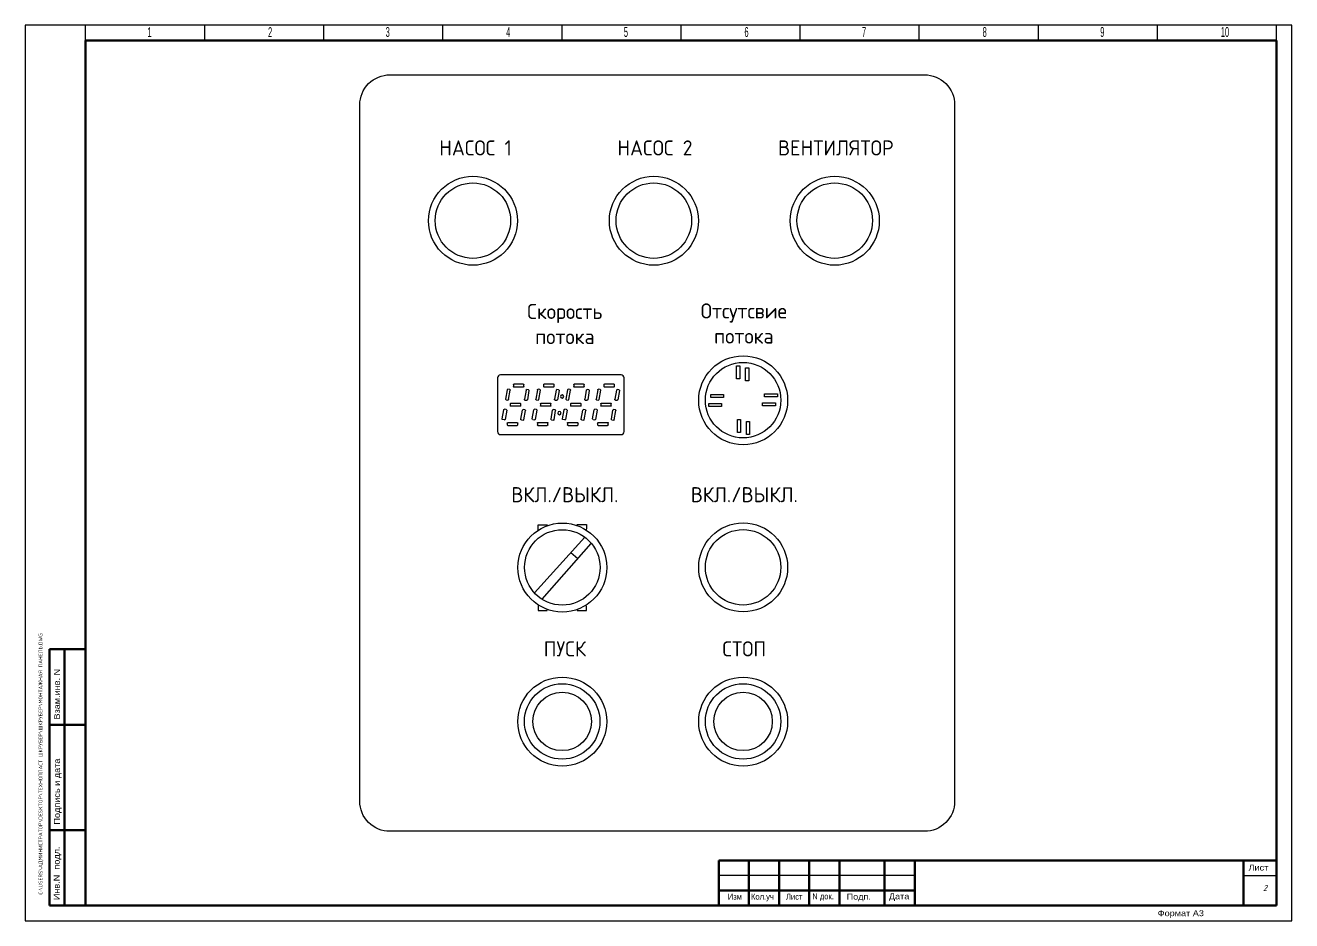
# Model space of a CAD drawing. Extents: x -20 to 2016, y -5898 to 916.
# Drawn here: x -20 to 400, y -5 to 292 of the extents above; entities that cross this region are included whole.
import ezdxf
from ezdxf.enums import TextEntityAlignment as Align

# ---------------------------------------------------------------- set-up
doc = ezdxf.new("R2010")
doc.units = 0
doc.linetypes.add('Caddy_Solid', pattern=[0])
for name, color, linetype in [('100', 7, 'Continuous'), ('layer 1', 7, 'Continuous'), ('SYMS', 7, 'Continuous'), ('TITLE', 7, 'Continuous')]:
    doc.layers.add(name, color=color, linetype=linetype)
doc.layers.add('text', color=7, linetype='Continuous', lineweight=25)
doc.styles.add('Caddy_Vectorfont1n', font='arial.ttf', dxfattribs={"width": 1.1})
doc.styles.add('Caddy_Vectorfont1p', font='arial.ttf', dxfattribs={"width": 0.9})
doc.styles.add('ITALIC', font='ITALIC')
doc.styles.add('SIMPLEX', font='simplex')

# ---------------------------------------------------------------- blocks, each defined once
blk = doc.blocks.new('wd_tb')
at = {"layer": 'TITLE', "color": 1, "style": 'ITALIC'}
for tag, p in [('DWG#', (377.5, 6.5)), ('TITLE#1', (133.27, -3.8)), ('TITLE#2', (163.84, -3.8)), ('TITLE#3', (197.71, -3.8))]:
    blk.add_attdef(tag, text='', height=2, dxfattribs=at).set_placement(p, align=Align.CENTER)
at = {"layer": 'TITLE', "color": 1, "style": 'SIMPLEX'}
blk.add_attdef('CAD#', (-14.33, 3.62), '', height=1.25, rotation=90, dxfattribs=at)
at = {"layer": 'TITLE', "color": 1}
for tag, p, height, style in [('JOB#', (277.8, 5.56), 2, 'ITALIC'), ('ENGINEER', (9.37, -2.98), 1.25, 'ITALIC'), ('CHKDBY', (40.35, -2.98), 1.25, 'ITALIC'), ('DRAWNBY', (70.5, -3.39), 1.25, 'ITALIC'), ('DATE', (98.17, -3.8), 1.25, 'SIMPLEX'), ('SHTS', (385.36, -3.42), 2, 'ITALIC')]:
    blk.add_attdef(tag, p, '', height=height, dxfattribs=dict(at, style=style))
at = {"layer": 'TITLE', "color": 1, "style": 'ITALIC'}
blk.add_attdef('SH#', text='', height=2, dxfattribs=at).set_placement((391.86, 4.83), align=Align.RIGHT)
at = {"layer": 'TITLE', "color": 7, "flags": 9}
blk.add_attdef('WD_TB', (-0.02, 0.56), '', height=1.57, dxfattribs=at)
at = {"layer": 'TITLE', "color": 1, "style": 'ITALIC', "flags": 3}
blk.add_attdef('TITLE#4', text='', height=2, dxfattribs=at).set_placement((230.75, -4.22), align=Align.CENTER)
blk = doc.blocks.new('*U39')
at = {"layer": 'SYMS'}
for points in [[(3.76, 5.26), (4.79, 5.26), (4.79, 1.01), (3.76, 1.01)], [(-4.79, -5.26), (-4.79, -4.23), (-0.54, -4.23), (-0.54, -5.26)]]:
    blk.add_lwpolyline(points, close=True, dxfattribs=at)
blk = doc.blocks.new('*U40')
at = {"layer": 'SYMS', "color": 0, "linetype": 'ByBlock', "lineweight": -2, "transparency": 16777216}
blk.add_blockref('*U39', (1204.55, 242.6), dxfattribs=at)
for p, rotation in [((1216.56, 242.4), 270.0000000000001), ((1204.35, 230.59), 89.99999999999999), ((1216.36, 230.39), 180)]:
    blk.add_blockref('*U39', p, dxfattribs=dict(at, rotation=rotation))

msp = doc.modelspace()

# ---------------------------------------------------------------- linework, layer by layer
at = {"linetype": 'Caddy_Solid', "lineweight": 25}
for p, q in [((0, 287), (0, 292)), ((39.5, 287), (39.5, 292)), ((79, 287), (79, 292)), ((118.5, 287), (118.5, 292)), ((158, 287), (158, 292)), ((197.5, 287), (197.5, 292)), ((237, 287), (237, 292)), ((276.5, 287), (276.5, 292)), ((316, 287), (316, 292)), ((355.5, 287), (355.5, 292)), ((395, 287), (395, 292))]:
    msp.add_line(p, q, dxfattribs=at)
at = {"lineweight": 30}
for centre in [(128.465, 227.168), (188.465, 227.168), (248.465, 227.168), (218.076, 167.618), (158.117, 112.138), (218.076, 112.18), (158.076, 61.044), (218.076, 61.044)]:
    msp.add_circle(centre, 14.75, dxfattribs=at)
at = {"layer": '100', "linetype": 'Caddy_Solid', "lineweight": 50}
for p, q in [((0, 286.939), (395, 286.939)), ((0, 286.939), (0, 0)), ((395, 286.939), (395, 0)), ((-12, 0.06), (-12, 85.06)), ((-12, 85.06), (0, 85.06)), ((-7, 85.06), (-7, 0.06)), ((-12, 60), (0, 60)), ((-12, 25.06), (0, 25.06)), ((210, 15), (395, 15)), ((210, 0), (210, 15)), ((220, 0), (220, 15)), ((230, 0), (230, 15)), ((240, 0), (240, 15)), ((250, 0), (250, 15)), ((265, 0), (265, 15)), ((275, 0), (275, 15)), ((384, 0), (384, 15)), ((210, 5), (275, 5)), ((395, 0), (-12, 0))]:
    msp.add_line(p, q, dxfattribs=at)
at = {"layer": '100', "linetype": 'Caddy_Solid', "lineweight": 25}
for p, q in [((275, 10), (210, 10)), ((384, 10), (395, 10))]:
    msp.add_line(p, q, dxfattribs=at)
at = {"layer": 'layer 1', "lineweight": 30}
for points, knots in [([(128.444, 214.698), (135.354, 214.698), (140.957, 220.301), (140.957, 227.21), (140.957, 227.21), (140.957, 234.12), (135.354, 239.722), (128.444, 239.722), (128.444, 239.722), (121.535, 239.722), (115.933, 234.12), (115.933, 227.21), (115.933, 227.21), (115.933, 220.301), (121.535, 214.698), (128.444, 214.698), (128.444, 214.698), (128.444, 214.698), (128.444, 214.698), (128.444, 214.698)], [0, 0, 0, 0, 0.2, 0.2, 0.2, 0.2, 0.4, 0.4, 0.4, 0.4, 0.6, 0.6, 0.6, 0.6, 0.8, 0.8, 0.8, 0.8, 1, 1, 1, 1]), ([(188.444, 214.698), (195.354, 214.698), (200.957, 220.301), (200.957, 227.21), (200.957, 227.21), (200.957, 234.12), (195.354, 239.722), (188.444, 239.722), (188.444, 239.722), (181.535, 239.722), (175.933, 234.12), (175.933, 227.21), (175.933, 227.21), (175.933, 220.301), (181.535, 214.698), (188.444, 214.698), (188.444, 214.698), (188.444, 214.698), (188.444, 214.698), (188.444, 214.698)], [0, 0, 0, 0, 0.2, 0.2, 0.2, 0.2, 0.4, 0.4, 0.4, 0.4, 0.6, 0.6, 0.6, 0.6, 0.8, 0.8, 0.8, 0.8, 1, 1, 1, 1]), ([(248.444, 214.698), (255.354, 214.698), (260.957, 220.301), (260.957, 227.21), (260.957, 227.21), (260.957, 234.12), (255.354, 239.722), (248.444, 239.722), (248.444, 239.722), (241.535, 239.722), (235.933, 234.12), (235.933, 227.21), (235.933, 227.21), (235.933, 220.301), (241.535, 214.698), (248.444, 214.698), (248.444, 214.698), (248.444, 214.698), (248.444, 214.698), (248.444, 214.698)], [0, 0, 0, 0, 0.2, 0.2, 0.2, 0.2, 0.4, 0.4, 0.4, 0.4, 0.6, 0.6, 0.6, 0.6, 0.8, 0.8, 0.8, 0.8, 1, 1, 1, 1]), ([(218.055, 155.148), (224.964, 155.148), (230.567, 160.751), (230.567, 167.66), (230.567, 167.66), (230.567, 174.57), (224.964, 180.172), (218.055, 180.172), (218.055, 180.172), (211.145, 180.172), (205.543, 174.57), (205.543, 167.66), (205.543, 167.66), (205.543, 160.751), (211.145, 155.148), (218.055, 155.148), (218.055, 155.148), (218.055, 155.148), (218.055, 155.148), (218.055, 155.148)], [0, 0, 0, 0, 0.2, 0.2, 0.2, 0.2, 0.4, 0.4, 0.4, 0.4, 0.6, 0.6, 0.6, 0.6, 0.8, 0.8, 0.8, 0.8, 1, 1, 1, 1]), ([(150.137, 124.543), (150.092, 124.684), (150.067, 124.836), (150.067, 124.994), (150.067, 124.994), (150.067, 124.994), (150.067, 126.361), (150.067, 126.361), (150.067, 126.361), (153.061, 126.361), (153.061, 126.361), (153.061, 126.361), (153.061, 126.361), (153.061, 126.203), (153.061, 125.994)], [0.79838678, 0.79838678, 0.79838678, 0.79838678, 0.83333333, 0.83333333, 0.83333333, 0.83333334, 1, 1, 1, 1.16666667, 1.16666667, 1.16666667, 1.16666668, 1.22338187, 1.22338187, 1.22338187, 1.22338187]), ([(163.073, 126.007), (163.073, 126.226), (163.073, 126.394), (163.073, 126.394), (163.073, 126.394), (166.068, 126.394), (166.068, 126.394), (166.068, 126.394), (166.068, 126.394), (166.068, 125.009), (166.068, 125.009), (166.068, 125.009), (166.068, 124.854), (166.044, 124.704), (166.002, 124.564)], [0.94192523, 0.94192523, 0.94192523, 0.94192523, 1, 1, 1, 1.16666667, 1.16666667, 1.16666667, 1.16666668, 1.33333333, 1.33333333, 1.33333333, 1.33333334, 1.36735949, 1.36735949, 1.36735949, 1.36735949]), ([(158.096, 99.668), (165.006, 99.668), (170.608, 105.271), (170.608, 112.18), (170.608, 112.18), (170.608, 119.089), (165.006, 124.692), (158.096, 124.692), (158.096, 124.692), (151.187, 124.692), (145.584, 119.089), (145.584, 112.18), (145.584, 112.18), (145.584, 105.271), (151.187, 99.668), (158.096, 99.668), (158.096, 99.668), (158.096, 99.668), (158.096, 99.668), (158.096, 99.668)], [0, 0, 0, 0, 0.2, 0.2, 0.2, 0.2, 0.4, 0.4, 0.4, 0.4, 0.6, 0.6, 0.6, 0.6, 0.8, 0.8, 0.8, 0.8, 1, 1, 1, 1]), ([(218.055, 99.71), (224.964, 99.71), (230.567, 105.313), (230.567, 112.222), (230.567, 112.222), (230.567, 119.132), (224.964, 124.735), (218.055, 124.735), (218.055, 124.735), (211.145, 124.735), (205.543, 119.132), (205.543, 112.222), (205.543, 112.222), (205.543, 105.313), (211.145, 99.71), (218.055, 99.71), (218.055, 99.71), (218.055, 99.71), (218.055, 99.71), (218.055, 99.71)], [0, 0, 0, 0, 0.2, 0.2, 0.2, 0.2, 0.4, 0.4, 0.4, 0.4, 0.6, 0.6, 0.6, 0.6, 0.8, 0.8, 0.8, 0.8, 1, 1, 1, 1]), ([(150.141, 99.73), (150.093, 99.584), (150.067, 99.428), (150.067, 99.264), (150.067, 99.264), (150.067, 99.264), (150.067, 97.897), (150.067, 97.897), (150.067, 97.897), (153.061, 97.897), (153.061, 97.897), (153.061, 97.897), (153.061, 97.897), (153.061, 98.064), (153.061, 98.282)], [0.79717894, 0.79717894, 0.79717894, 0.79717894, 0.83333333, 0.83333333, 0.83333333, 0.83333334, 1, 1, 1, 1.16666667, 1.16666667, 1.16666667, 1.16666668, 1.2249662, 1.2249662, 1.2249662, 1.2249662]), ([(163.073, 98.245), (163.073, 98.029), (163.073, 97.864), (163.073, 97.864), (163.073, 97.864), (166.068, 97.864), (166.068, 97.864), (166.068, 97.864), (166.068, 97.864), (166.068, 99.248), (166.068, 99.248), (166.068, 99.248), (166.068, 99.397), (166.046, 99.541), (166.007, 99.675)], [0.94242992, 0.94242992, 0.94242992, 0.94242992, 1, 1, 1, 1.16666667, 1.16666667, 1.16666667, 1.16666668, 1.33333333, 1.33333333, 1.33333333, 1.33333334, 1.36591549, 1.36591549, 1.36591549, 1.36591549]), ([(158.055, 48.574), (164.964, 48.574), (170.567, 54.177), (170.567, 61.087), (170.567, 61.087), (170.567, 67.996), (164.964, 73.599), (158.055, 73.599), (158.055, 73.599), (151.145, 73.599), (145.543, 67.996), (145.543, 61.087), (145.543, 61.087), (145.543, 54.177), (151.145, 48.574), (158.055, 48.574), (158.055, 48.574), (158.055, 48.574), (158.055, 48.574), (158.055, 48.574)], [0, 0, 0, 0, 0.2, 0.2, 0.2, 0.2, 0.4, 0.4, 0.4, 0.4, 0.6, 0.6, 0.6, 0.6, 0.8, 0.8, 0.8, 0.8, 1, 1, 1, 1]), ([(218.055, 48.574), (224.964, 48.574), (230.567, 54.177), (230.567, 61.087), (230.567, 61.087), (230.567, 67.996), (224.964, 73.599), (218.055, 73.599), (218.055, 73.599), (211.145, 73.599), (205.543, 67.996), (205.543, 61.087), (205.543, 61.087), (205.543, 54.177), (211.145, 48.574), (218.055, 48.574), (218.055, 48.574), (218.055, 48.574), (218.055, 48.574), (218.055, 48.574)], [0, 0, 0, 0, 0.2, 0.2, 0.2, 0.2, 0.4, 0.4, 0.4, 0.4, 0.6, 0.6, 0.6, 0.6, 0.8, 0.8, 0.8, 0.8, 1, 1, 1, 1])]:
    msp.add_open_spline(points, degree=3, knots=knots, dxfattribs=at)
at = {"layer": 'SYMS'}
for p, q in [((148.856, 103.744), (165.543, 122.167)), ((151.379, 101.675), (167.635, 120.166)), ((160.949, 117.096), (163.198, 115.119))]:
    msp.add_line(p, q, dxfattribs=at)
msp.add_lwpolyline([(-20, -5), (400, -5), (400, 292), (-20, 292)], close=True, dxfattribs=at)
msp.add_lwpolyline([(100.923, 275.579), (278.222, 275.579, -0.4142136), (288.222, 265.579), (288.222, 34.644, -0.4142136), (278.222, 24.644), (100.923, 24.644, -0.4142136), (90.923, 34.644), (90.923, 265.579, -0.4142136)], format="xyb", close=True, dxfattribs=at)
for centre in [(158.055, 61.087), (218.055, 61.087)]:
    msp.add_circle(centre, 9.69, dxfattribs=at)
at = {"layer": 'text'}
for p, q in [((136.591, 175.032), (136.591, 157.232)), ((177.591, 176.032), (137.591, 176.032)), ((141.868, 172.807), (141.868, 172.207)), ((145.168, 173.007), (142.068, 173.007)), ((145.368, 172.207), (145.368, 172.807)), ((151.868, 172.807), (151.868, 172.207)), ((155.168, 173.007), (152.068, 173.007)), ((155.368, 172.207), (155.368, 172.807)), ((161.868, 172.807), (161.868, 172.207)), ((165.168, 173.007), (162.068, 173.007)), ((165.368, 172.207), (165.368, 172.807)), ((171.868, 172.807), (171.868, 172.207)), ((175.168, 173.007), (172.068, 173.007)), ((175.368, 172.207), (175.368, 172.807)), ((178.591, 157.232), (178.591, 175.032)), ((139.836, 171.096), (139.298, 168.043)), ((140.659, 171.154), (140.068, 171.258)), ((140.283, 167.869), (140.821, 170.922)), ((145.168, 172.007), (142.068, 172.007)), ((146.064, 171), (145.526, 167.947)), ((146.887, 171.058), (146.296, 171.162)), ((147.049, 170.826), (146.511, 167.773)), ((149.836, 171.096), (149.298, 168.043)), ((150.659, 171.154), (150.068, 171.258)), ((150.283, 167.869), (150.821, 170.922)), ((155.168, 172.007), (152.068, 172.007)), ((156.064, 171), (155.526, 167.947)), ((156.887, 171.058), (156.296, 171.162)), ((157.049, 170.826), (156.511, 167.773)), ((159.836, 171.096), (159.298, 168.043)), ((160.659, 171.154), (160.068, 171.258)), ((160.283, 167.869), (160.821, 170.922)), ((165.168, 172.007), (162.068, 172.007)), ((166.064, 171), (165.526, 167.947)), ((166.887, 171.058), (166.296, 171.162)), ((167.049, 170.826), (166.511, 167.773)), ((169.836, 171.096), (169.298, 168.043)), ((170.659, 171.154), (170.068, 171.258)), ((170.283, 167.869), (170.821, 170.922)), ((175.168, 172.007), (172.068, 172.007)), ((176.064, 171), (175.526, 167.947)), ((176.887, 171.058), (176.296, 171.162)), ((177.049, 170.826), (176.511, 167.773)), ((138.133, 161.437), (138.672, 164.49)), ((139.494, 164.548), (138.903, 164.652)), ((139.656, 164.316), (139.118, 161.263)), ((139.46, 167.811), (140.051, 167.707)), ((140.841, 166.432), (140.841, 165.832)), ((141.041, 166.632), (144.141, 166.632)), ((144.141, 165.632), (141.041, 165.632)), ((144.341, 165.832), (144.341, 166.432)), ((144.361, 161.341), (144.899, 164.394)), ((145.722, 164.452), (145.131, 164.556)), ((145.346, 161.167), (145.884, 164.22)), ((145.688, 167.715), (146.279, 167.611)), ((148.133, 161.437), (148.672, 164.49)), ((149.494, 164.548), (148.903, 164.652)), ((149.656, 164.316), (149.118, 161.263)), ((149.46, 167.811), (150.051, 167.707)), ((150.841, 166.432), (150.841, 165.832)), ((151.041, 166.632), (154.141, 166.632)), ((154.141, 165.632), (151.041, 165.632)), ((154.341, 165.832), (154.341, 166.432)), ((154.361, 161.341), (154.899, 164.394)), ((155.722, 164.452), (155.131, 164.556)), ((155.346, 161.167), (155.884, 164.22)), ((155.688, 167.715), (156.279, 167.611)), ((158.133, 161.437), (158.672, 164.49)), ((159.494, 164.548), (158.903, 164.652)), ((159.656, 164.316), (159.118, 161.263)), ((159.46, 167.811), (160.051, 167.707)), ((160.841, 166.432), (160.841, 165.832)), ((161.041, 166.632), (164.141, 166.632)), ((164.141, 165.632), (161.041, 165.632)), ((164.341, 165.832), (164.341, 166.432)), ((164.361, 161.341), (164.899, 164.394)), ((165.722, 164.452), (165.131, 164.556)), ((165.346, 161.167), (165.884, 164.22)), ((165.688, 167.715), (166.279, 167.611)), ((168.133, 161.437), (168.672, 164.49)), ((169.494, 164.548), (168.903, 164.652)), ((169.656, 164.316), (169.118, 161.263)), ((169.46, 167.811), (170.051, 167.707)), ((170.841, 166.432), (170.841, 165.832)), ((171.041, 166.632), (174.141, 166.632)), ((174.141, 165.632), (171.041, 165.632)), ((174.341, 165.832), (174.341, 166.432)), ((174.361, 161.341), (174.899, 164.394)), ((175.722, 164.452), (175.131, 164.556)), ((175.346, 161.167), (175.884, 164.22)), ((175.688, 167.715), (176.279, 167.611)), ((138.886, 161.101), (138.295, 161.205)), ((139.815, 160.057), (139.815, 159.457)), ((140.015, 160.257), (143.115, 160.257)), ((143.315, 159.457), (143.315, 160.057)), ((144.523, 161.109), (145.114, 161.005)), ((148.295, 161.205), (148.886, 161.101)), ((149.815, 160.057), (149.815, 159.457)), ((150.015, 160.257), (153.115, 160.257)), ((153.315, 159.457), (153.315, 160.057)), ((154.523, 161.109), (155.114, 161.005)), ((158.886, 161.101), (158.295, 161.205)), ((159.815, 160.057), (159.815, 159.457)), ((160.015, 160.257), (163.115, 160.257)), ((163.315, 159.457), (163.315, 160.057)), ((164.523, 161.109), (165.114, 161.005)), ((168.295, 161.205), (168.886, 161.101)), ((169.815, 160.057), (169.815, 159.457)), ((170.015, 160.257), (173.115, 160.257)), ((173.315, 159.457), (173.315, 160.057)), ((174.523, 161.109), (175.114, 161.005)), ((137.591, 156.232), (177.591, 156.232)), ((140.015, 159.257), (143.115, 159.257)), ((150.015, 159.257), (153.115, 159.257)), ((160.015, 159.257), (163.115, 159.257)), ((170.015, 159.257), (173.115, 159.257))]:
    msp.add_line(p, q, dxfattribs=at)
for centre, radius, start, end in [((137.591, 175.032), 1, 90, 180), ((177.591, 175.032), 1, 0, 90), ((158.039, 168.882), 0.535, 0, 180), ((158.039, 168.882), 0.535, 180, 0), ((157.142, 163.382), 0.535, 0, 180), ((157.142, 163.382), 0.535, 180, 0), ((137.591, 157.232), 1, 180, 270), ((177.591, 157.232), 1, 270, 0)]:
    msp.add_arc(centre, radius, start, end, dxfattribs=at)
for points in [[(141.868, 172.807), (141.868, 172.917), (141.957, 173.007), (142.068, 173.007)], [(142.068, 172.007), (141.957, 172.007), (141.868, 172.096), (141.868, 172.207)], [(145.168, 173.007), (145.278, 173.007), (145.368, 172.917), (145.368, 172.807)], [(145.368, 172.207), (145.368, 172.096), (145.278, 172.007), (145.168, 172.007)], [(151.868, 172.807), (151.868, 172.917), (151.957, 173.007), (152.068, 173.007)], [(152.068, 172.007), (151.957, 172.007), (151.868, 172.096), (151.868, 172.207)], [(155.168, 173.007), (155.278, 173.007), (155.368, 172.917), (155.368, 172.807)], [(155.368, 172.207), (155.368, 172.096), (155.278, 172.007), (155.168, 172.007)], [(161.868, 172.807), (161.868, 172.917), (161.957, 173.007), (162.068, 173.007)], [(162.068, 172.007), (161.957, 172.007), (161.868, 172.096), (161.868, 172.207)], [(165.168, 173.007), (165.278, 173.007), (165.368, 172.917), (165.368, 172.807)], [(165.368, 172.207), (165.368, 172.096), (165.278, 172.007), (165.168, 172.007)], [(171.868, 172.807), (171.868, 172.917), (171.957, 173.007), (172.068, 173.007)], [(172.068, 172.007), (171.957, 172.007), (171.868, 172.096), (171.868, 172.207)], [(175.168, 173.007), (175.278, 173.007), (175.368, 172.917), (175.368, 172.807)], [(175.368, 172.207), (175.368, 172.096), (175.278, 172.007), (175.168, 172.007)], [(139.46, 167.811), (139.351, 167.83), (139.279, 167.934), (139.298, 168.043)], [(139.836, 171.096), (139.855, 171.204), (139.959, 171.277), (140.068, 171.258)], [(140.659, 171.154), (140.768, 171.135), (140.84, 171.031), (140.821, 170.922)], [(146.064, 171), (146.083, 171.108), (146.187, 171.181), (146.296, 171.162)], [(146.887, 171.058), (146.995, 171.038), (147.068, 170.935), (147.049, 170.826)], [(149.46, 167.811), (149.351, 167.83), (149.279, 167.934), (149.298, 168.043)], [(149.836, 171.096), (149.855, 171.204), (149.959, 171.277), (150.068, 171.258)], [(150.659, 171.154), (150.768, 171.135), (150.84, 171.031), (150.821, 170.922)], [(156.064, 171), (156.083, 171.108), (156.187, 171.181), (156.296, 171.162)], [(156.887, 171.058), (156.995, 171.038), (157.068, 170.935), (157.049, 170.826)], [(159.46, 167.811), (159.351, 167.83), (159.279, 167.934), (159.298, 168.043)], [(159.836, 171.096), (159.855, 171.204), (159.959, 171.277), (160.068, 171.258)], [(160.659, 171.154), (160.768, 171.135), (160.84, 171.031), (160.821, 170.922)], [(166.064, 171), (166.083, 171.108), (166.187, 171.181), (166.296, 171.162)], [(166.887, 171.058), (166.995, 171.038), (167.068, 170.935), (167.049, 170.826)], [(169.46, 167.811), (169.351, 167.83), (169.279, 167.934), (169.298, 168.043)], [(169.836, 171.096), (169.855, 171.204), (169.959, 171.277), (170.068, 171.258)], [(170.659, 171.154), (170.768, 171.135), (170.84, 171.031), (170.821, 170.922)], [(176.064, 171), (176.083, 171.108), (176.187, 171.181), (176.296, 171.162)], [(176.887, 171.058), (176.995, 171.038), (177.068, 170.935), (177.049, 170.826)], [(138.672, 164.49), (138.691, 164.599), (138.794, 164.671), (138.903, 164.652)], [(139.494, 164.548), (139.603, 164.529), (139.675, 164.425), (139.656, 164.316)], [(140.283, 167.869), (140.264, 167.76), (140.16, 167.688), (140.051, 167.707)], [(140.841, 166.432), (140.841, 166.542), (140.931, 166.632), (141.041, 166.632)], [(141.041, 165.632), (140.931, 165.632), (140.841, 165.721), (140.841, 165.832)], [(144.141, 166.632), (144.251, 166.632), (144.341, 166.542), (144.341, 166.432)], [(144.341, 165.832), (144.341, 165.721), (144.251, 165.632), (144.141, 165.632)], [(144.899, 164.394), (144.919, 164.503), (145.022, 164.575), (145.131, 164.556)], [(145.688, 167.715), (145.579, 167.734), (145.507, 167.838), (145.526, 167.947)], [(145.722, 164.452), (145.831, 164.433), (145.903, 164.329), (145.884, 164.22)], [(146.511, 167.773), (146.492, 167.664), (146.388, 167.592), (146.279, 167.611)], [(148.672, 164.49), (148.691, 164.599), (148.794, 164.671), (148.903, 164.652)], [(149.494, 164.548), (149.603, 164.529), (149.675, 164.425), (149.656, 164.316)], [(150.283, 167.869), (150.264, 167.76), (150.16, 167.688), (150.051, 167.707)], [(150.841, 166.432), (150.841, 166.542), (150.931, 166.632), (151.041, 166.632)], [(151.041, 165.632), (150.931, 165.632), (150.841, 165.721), (150.841, 165.832)], [(154.141, 166.632), (154.251, 166.632), (154.341, 166.542), (154.341, 166.432)], [(154.341, 165.832), (154.341, 165.721), (154.251, 165.632), (154.141, 165.632)], [(154.899, 164.394), (154.919, 164.503), (155.022, 164.575), (155.131, 164.556)], [(155.688, 167.715), (155.579, 167.734), (155.507, 167.838), (155.526, 167.947)], [(155.722, 164.452), (155.831, 164.433), (155.903, 164.329), (155.884, 164.22)], [(156.511, 167.773), (156.492, 167.664), (156.388, 167.592), (156.279, 167.611)], [(158.672, 164.49), (158.691, 164.599), (158.794, 164.671), (158.903, 164.652)], [(159.494, 164.548), (159.603, 164.529), (159.675, 164.425), (159.656, 164.316)], [(160.283, 167.869), (160.264, 167.76), (160.16, 167.688), (160.051, 167.707)], [(160.841, 166.432), (160.841, 166.542), (160.931, 166.632), (161.041, 166.632)], [(161.041, 165.632), (160.931, 165.632), (160.841, 165.721), (160.841, 165.832)], [(164.141, 166.632), (164.251, 166.632), (164.341, 166.542), (164.341, 166.432)], [(164.341, 165.832), (164.341, 165.721), (164.251, 165.632), (164.141, 165.632)], [(164.899, 164.394), (164.919, 164.503), (165.022, 164.575), (165.131, 164.556)], [(165.688, 167.715), (165.579, 167.734), (165.507, 167.838), (165.526, 167.947)], [(165.722, 164.452), (165.831, 164.433), (165.903, 164.329), (165.884, 164.22)], [(166.511, 167.773), (166.492, 167.664), (166.388, 167.592), (166.279, 167.611)], [(168.672, 164.49), (168.691, 164.599), (168.794, 164.671), (168.903, 164.652)], [(169.494, 164.548), (169.603, 164.529), (169.675, 164.425), (169.656, 164.316)], [(170.283, 167.869), (170.264, 167.76), (170.16, 167.688), (170.051, 167.707)], [(170.841, 166.432), (170.841, 166.542), (170.931, 166.632), (171.041, 166.632)], [(171.041, 165.632), (170.931, 165.632), (170.841, 165.721), (170.841, 165.832)], [(174.141, 166.632), (174.251, 166.632), (174.341, 166.542), (174.341, 166.432)], [(174.341, 165.832), (174.341, 165.721), (174.251, 165.632), (174.141, 165.632)], [(174.899, 164.394), (174.919, 164.503), (175.022, 164.575), (175.131, 164.556)], [(175.688, 167.715), (175.579, 167.734), (175.507, 167.838), (175.526, 167.947)], [(175.722, 164.452), (175.831, 164.433), (175.903, 164.329), (175.884, 164.22)], [(176.511, 167.773), (176.492, 167.664), (176.388, 167.592), (176.279, 167.611)], [(138.295, 161.205), (138.187, 161.225), (138.114, 161.328), (138.133, 161.437)], [(138.886, 161.101), (138.995, 161.082), (139.099, 161.155), (139.118, 161.263)], [(139.815, 160.057), (139.815, 160.167), (139.904, 160.257), (140.015, 160.257)], [(143.115, 160.257), (143.225, 160.257), (143.315, 160.167), (143.315, 160.057)], [(144.523, 161.109), (144.415, 161.128), (144.342, 161.232), (144.361, 161.341)], [(145.346, 161.167), (145.327, 161.059), (145.223, 160.986), (145.114, 161.005)], [(148.295, 161.205), (148.187, 161.225), (148.114, 161.328), (148.133, 161.437)], [(149.118, 161.263), (149.099, 161.155), (148.995, 161.082), (148.886, 161.101)], [(149.815, 160.057), (149.815, 160.167), (149.904, 160.257), (150.015, 160.257)], [(153.115, 160.257), (153.225, 160.257), (153.315, 160.167), (153.315, 160.057)], [(154.523, 161.109), (154.415, 161.128), (154.342, 161.232), (154.361, 161.341)], [(155.346, 161.167), (155.327, 161.059), (155.223, 160.986), (155.114, 161.005)], [(158.295, 161.205), (158.187, 161.225), (158.114, 161.328), (158.133, 161.437)], [(158.886, 161.101), (158.995, 161.082), (159.099, 161.155), (159.118, 161.263)], [(159.815, 160.057), (159.815, 160.167), (159.904, 160.257), (160.015, 160.257)], [(163.115, 160.257), (163.225, 160.257), (163.315, 160.167), (163.315, 160.057)], [(164.523, 161.109), (164.415, 161.128), (164.342, 161.232), (164.361, 161.341)], [(165.346, 161.167), (165.327, 161.059), (165.223, 160.986), (165.114, 161.005)], [(168.295, 161.205), (168.187, 161.225), (168.114, 161.328), (168.133, 161.437)], [(169.118, 161.263), (169.099, 161.155), (168.995, 161.082), (168.886, 161.101)], [(169.815, 160.057), (169.815, 160.167), (169.904, 160.257), (170.015, 160.257)], [(173.115, 160.257), (173.225, 160.257), (173.315, 160.167), (173.315, 160.057)], [(174.523, 161.109), (174.415, 161.128), (174.342, 161.232), (174.361, 161.341)], [(175.346, 161.167), (175.327, 161.059), (175.223, 160.986), (175.114, 161.005)], [(140.015, 159.257), (139.904, 159.257), (139.815, 159.346), (139.815, 159.457)], [(143.315, 159.457), (143.315, 159.346), (143.225, 159.257), (143.115, 159.257)], [(150.015, 159.257), (149.904, 159.257), (149.815, 159.346), (149.815, 159.457)], [(153.315, 159.457), (153.315, 159.346), (153.225, 159.257), (153.115, 159.257)], [(160.015, 159.257), (159.904, 159.257), (159.815, 159.346), (159.815, 159.457)], [(163.315, 159.457), (163.315, 159.346), (163.225, 159.257), (163.115, 159.257)], [(170.015, 159.257), (169.904, 159.257), (169.815, 159.346), (169.815, 159.457)], [(173.315, 159.457), (173.315, 159.346), (173.225, 159.257), (173.115, 159.257)]]:
    msp.add_open_spline(points, degree=3, dxfattribs=at)

# ---------------------------------------------------------------- block references
at = {"layer": 'SYMS'}
msp.add_blockref('*U40', (-992.399, -68.839), dxfattribs=at)
ref = msp.add_blockref('wd_tb', (0, 0), dxfattribs=at)
ref.add_attrib('CAD#', 'C:\\USERS\\АДМИНИСТРАТОР\\DESKTOP\\ТЕХНОПЛАСТ ШКРУБЕР\\ШКРУБЕР\\МОНТАЖНАЯ ПАНЕЛЬ.DWG', (-14.334, 3.619), dxfattribs={"layer": 'TITLE', "color": 1, "height": 1.25, "rotation": 90, "style": 'SIMPLEX'})
ref.add_attrib('SH#', '2', dxfattribs={"layer": 'TITLE', "color": 1, "height": 2, "style": 'ITALIC'}).set_placement((391.865, 4.833), align=Align.RIGHT)

# ---------------------------------------------------------------- texts
at = {"lineweight": 60, "style": 'Caddy_Vectorfont1p', "width": 0.54}
for s, p in [('1', (20.5, 288.1)), ('2', (60.5, 288.1)), ('3', (99.5, 288.16)), ('4', (139.5, 288.16)), ('5', (178.5, 288.16)), ('6', (218.5, 288.16)), ('7', (257.5, 288.16)), ('8', (297.5, 288.16)), ('9', (336.5, 288.16)), ('10', (376.5, 288.16))]:
    msp.add_text(s, height=3.275, dxfattribs=at).set_placement(p)
at = {"layer": '100', "lineweight": 25, "style": 'Caddy_Vectorfont1n', "width": 1.1}
for s, p in [('Взам.инв. N', (-8.539, 61.726)), ('Подпись и дата', (-8.532, 26.879)), ('Инв.N  подл.', (-8.629, 1.794))]:
    msp.add_text(s, height=1.965, rotation=90, dxfattribs=at).set_placement(p)
at = {"layer": '100', "lineweight": 25, "style": 'Caddy_Vectorfont1n'}
for s, width, p in [('Лист', 1.1, (385.7, 11.639)), ('Изм', 0.913, (212.987, 1.973)), ('Кол.уч', 0.913, (220.685, 1.988)), ('Лист', 0.913, (232.287, 1.973)), ('N док.', 0.913, (241.005, 2.083)), ('Подп.', 1.1, (252.387, 1.986)), ('Дата', 1.1, (266.403, 2.078)), ('Формат А3', 1.1, (355.565, -3.505))]:
    msp.add_text(s, height=1.965, dxfattribs=dict(at, width=width)).set_placement(p)
at = {"layer": 'SYMS', "char_height": 5, "attachment_point": 1}
for s, insert in [('\\pxqc;{\\fGOST Common|b0|i0|c204|p34;НАСОС 1}', (98.29, 253.835)), ('\\pxqc;{\\fGOST Common|b0|i0|c204|p34;НАСОС 2}', (157.815, 253.835)), ('\\pxqc;{\\fGOST Common|b0|i0|c204|p34;ВЕНТИЛЯТОР}', (217.815, 253.835)), ('\\pxqc;{\\fGOST Common|b0|i0|c204|p34;Скорость \\Pпотока}', (127.942, 199.582)), ('\\pxqc;{\\fGOST Common|b0|i0|c204|p34;Отсутсвие \\Pпотока}', (187.306, 199.759)), ('\\pxqc;{\\fGOST Common|b0|i0|c204|p34;ВКЛ.\\fGOST Common|b0|i0|c0|p34;/\\fGOST Common|b0|i0|c204|p34;ВЫКЛ.}', (127.921, 138.805)), ('\\pxqc;{\\fGOST Common|b0|i0|c204|p34;ВКЛ.\\fGOST Common|b0|i0|c0|p34;/\\fGOST Common|b0|i0|c204|p34;ВЫКЛ.}', (187.446, 138.805)), ('\\pxqc;{\\fGOST Common|b0|i0|c204|p34;ПУСК}', (127.921, 87.669)), ('\\pxqc;{\\fGOST Common|b0|i0|c204|p34;СТОП}', (187.446, 87.669))]:
    msp.add_mtext_dynamic_manual_height_columns(s, width=62.00574, gutter_width=12.5, heights=[14.939], dxfattribs=dict(at, insert=insert))

doc.saveas('drawing.dxf')
